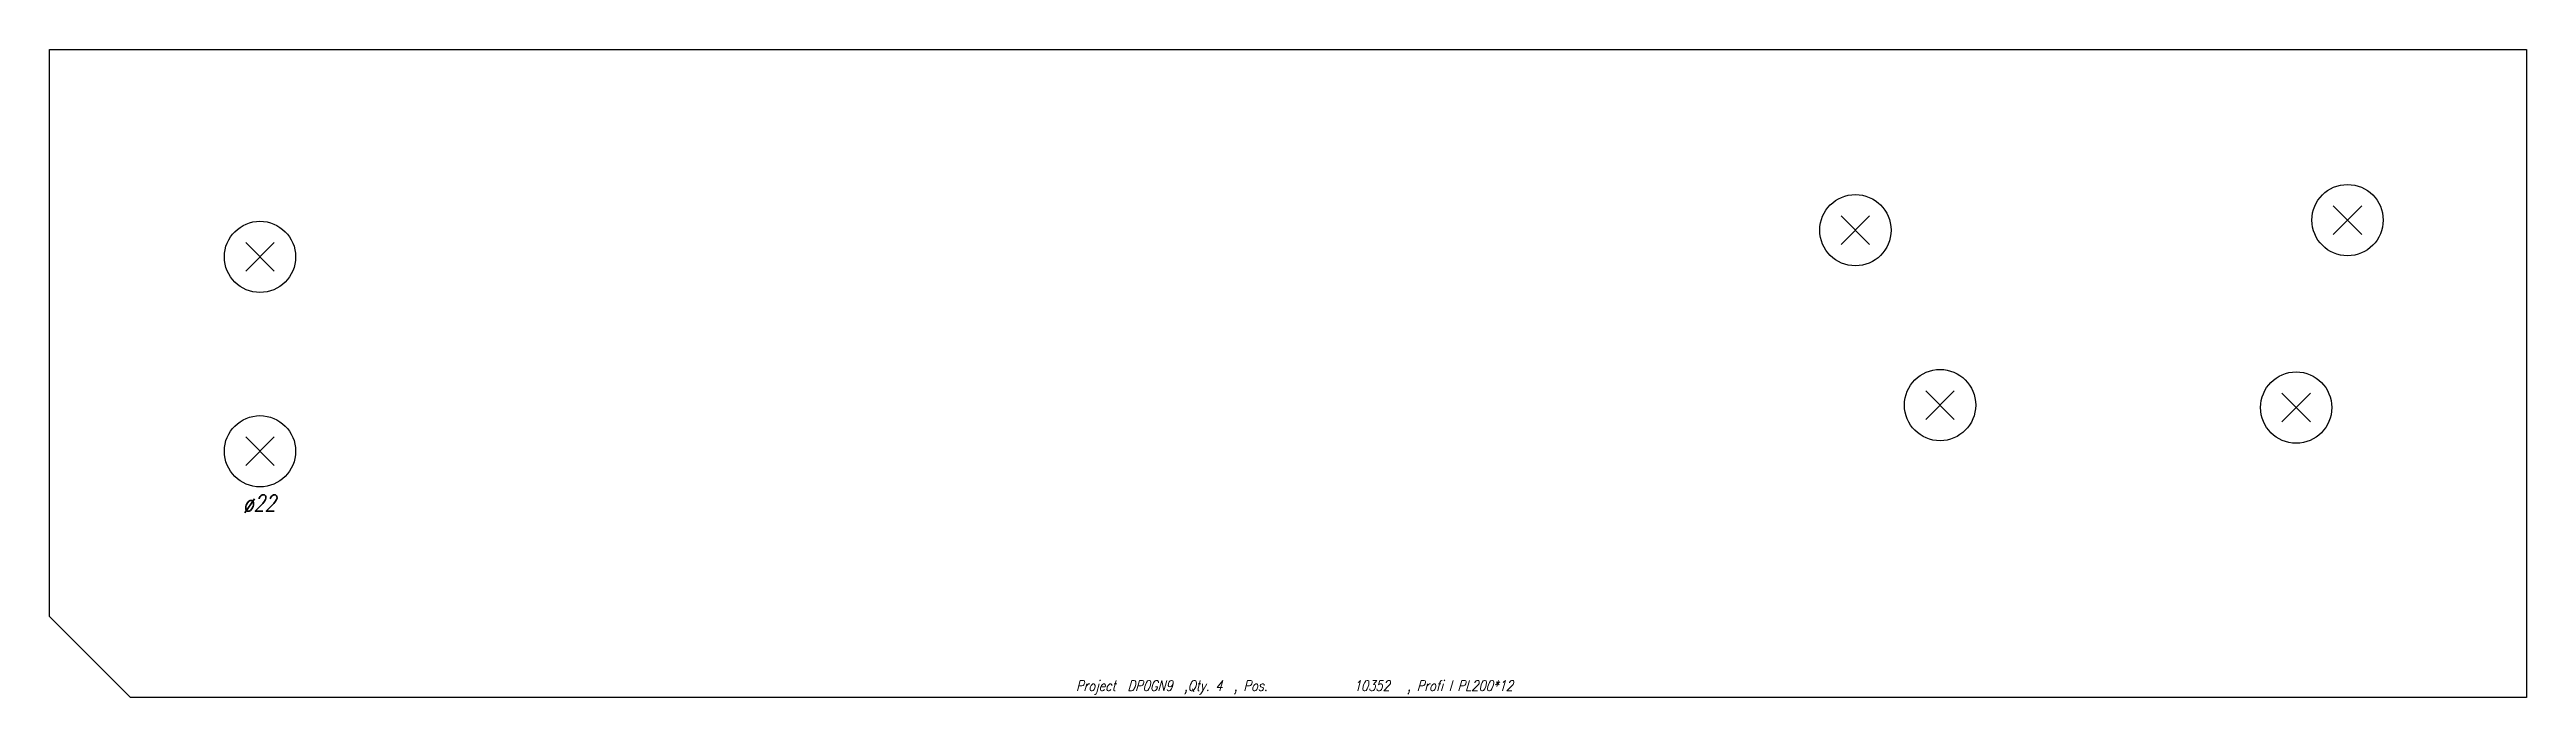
# Model space of a CAD drawing. Extents: x 0 to 765, y -100 to 100.
import ezdxf

# ---------------------------------------------------------------- set-up
doc = ezdxf.new("R2010")
doc.units = 0
doc.header["$LTSCALE"] = 10
for name, color, linetype in [('BEZ_SCHRAUBEN', 7, 'CONTINUOUS'), ('SCHRAUBEN', 7, 'CONTINUOUS'), ('TEILE', 7, 'CONTINUOUS'), ('UNTERSCHRIFT', 7, 'CONTINUOUS')]:
    doc.layers.add(name, color=color, linetype=linetype)
doc.styles.get("Standard").update_dxf_attribs({"font": 'ROMANS'})

msp = doc.modelspace()

# ---------------------------------------------------------------- linework, layer by layer
at = {"layer": 'SCHRAUBEN', "color": 6}
for p, q in [((562.140991, 48.645393), (553.341003, 39.84539)), ((553.341003, 48.645393), (562.140991, 39.84539)), ((714.135742, 51.747761), (705.335693, 42.947762)), ((705.335693, 51.747761), (714.135742, 42.947762)), ((69.400101, 40.399979), (60.600098, 31.599981)), ((60.600098, 40.399979), (69.400101, 31.599981)), ((588.287415, -5.357983), (579.487427, -14.157983)), ((579.487427, -5.357983), (588.287415, -14.157983)), ((698.272705, -6.117282), (689.472656, -14.917283)), ((689.472656, -6.117282), (698.272705, -14.917283)), ((69.400101, -19.600019), (60.600098, -28.400021)), ((60.600098, -19.600019), (69.400101, -28.400021))]:
    msp.add_line(p, q, dxfattribs=at)
at = {"layer": 'SCHRAUBEN', "color": 2}
for centre in [(557.740967, 44.245392), (709.735718, 47.347759), (65.000099, 35.999981), (583.88739, -9.757983), (693.872681, -10.517282), (65.000099, -24.000019)]:
    msp.add_circle(centre, 11, dxfattribs=at)
at = {"layer": 'TEILE', "color": 2}
for p, q in [((0, -75), (0, 100)), ((0, 100), (765, 100)), ((765, 100), (765, -100)), ((25, -100), (0, -75)), ((765, -100), (25, -100))]:
    msp.add_line(p, q, dxfattribs=at)

# ---------------------------------------------------------------- texts
at = {"layer": 'BEZ_SCHRAUBEN', "color": 2, "oblique": 15, "width": 0.8}
msp.add_text(' ø22', height=5, dxfattribs=at).set_placement((57.000099, -42.500019))
at = {"layer": 'UNTERSCHRIFT', "color": 2, "oblique": 15, "width": 0.8}
for s, p in [('Project  DP0GN9  ,Qty. 4  , Pos. ', (317, -98)), ('10352', (402.799988, -98)), ('  , Profi l PL200*12', (415.799988, -98))]:
    msp.add_text(s, height=3.25, dxfattribs=at).set_placement(p)

doc.saveas('drawing.dxf')
